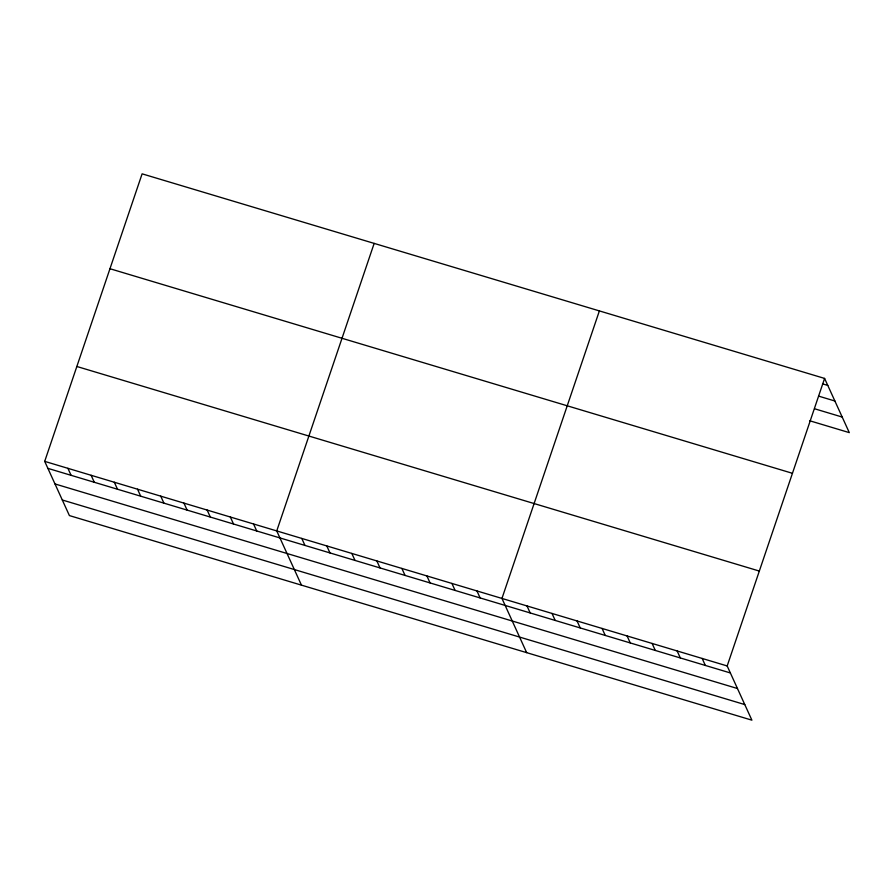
<?xml version="1.0" encoding="UTF-8"?>
<svg xmlns="http://www.w3.org/2000/svg" width="894" height="894" viewBox="0 0 894 894"><rect width="100%" height="100%" fill="white"/><g stroke="black" fill="none" stroke-linecap="round" stroke-linejoin="round"><path stroke-width="1.34" d="M824.592 378.419L727.18 665.952L751.888 720.162L69.408 515.581L44.7 461.371L142.112 173.838L824.592 378.419L849.3 432.629L809.785 420.783M374.161 243.403L276.738 530.924L301.446 585.134M599.382 310.911L501.959 598.432L526.667 652.642M822.514 383.839L827.788 385.426M819.083 396.266L834.884 401.004M814.546 408.759L842.204 417.051M109.973 268.725L792.453 473.306M76.85 366.484L759.33 571.065M44.7 461.371L727.18 665.952M47.885 468.367L730.364 672.947M54.992 483.945L737.472 688.525M62.301 499.992L744.78 704.573M702.159 658.442L705.344 665.449M677.127 650.944L680.323 657.939M652.106 643.445L655.291 650.441M627.085 635.947L630.27 642.942M602.064 628.437L605.249 635.444M577.032 620.939L580.228 627.934M552.011 613.44L555.196 620.436M526.991 605.942L530.176 612.938M476.938 590.934L480.123 597.93M451.917 583.436L455.102 590.431M426.885 575.937L430.081 582.933M401.864 568.428L405.049 575.423M376.843 560.929L380.028 567.925M351.811 553.431L355.007 560.426M326.791 545.932L329.975 552.928M301.77 538.423L304.955 545.418M253.538 523.973L256.723 530.969M230.339 517.011L233.524 524.007M207.129 510.061L210.325 517.056M183.929 503.098L187.114 510.094M160.719 496.148L163.915 503.143M137.52 489.186L140.704 496.192M114.309 482.235L117.505 489.23M91.11 475.284L94.295 482.279M67.899 468.322L71.095 475.317"/></g></svg>
